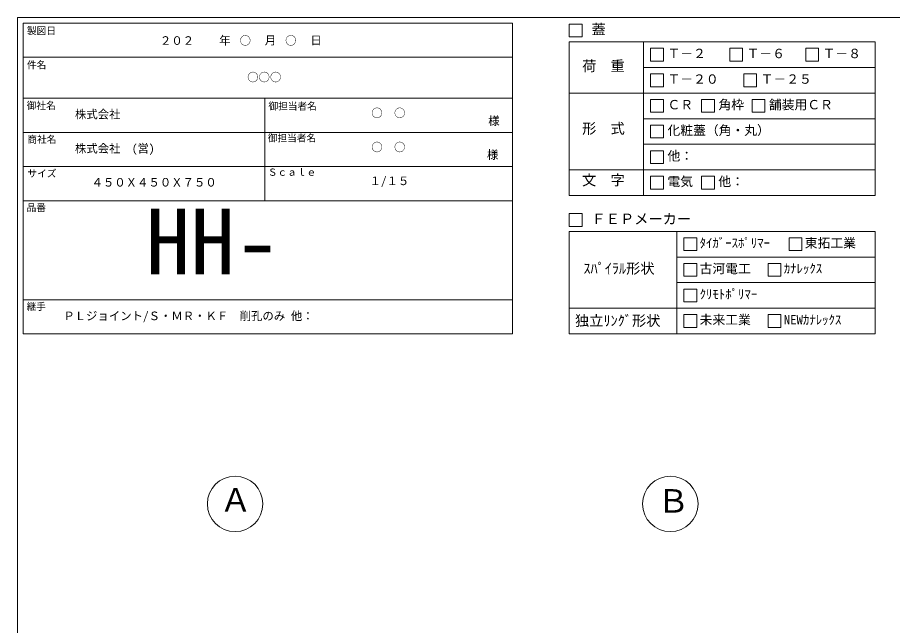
# Model space of a CAD drawing. Units: millimetres, scale not verified. Extents: x -4890 to 18490, y -2313 to 2312.
# Drawn here: x -1230 to 1846, y 175 to 2312 of the extents above; entities that cross this region are included whole.
import ezdxf
from ezdxf.enums import TextEntityAlignment as Align

# ---------------------------------------------------------------- set-up
doc = ezdxf.new("R2010")
doc.units = ezdxf.units.MM
doc.header["$LTSCALE"] = 10
for name, color, linetype, lineweight in [('0-2_waku', 7, 'Continuous', 18), ('0-3_gaikei', 7, 'Continuous', 18), ('0-4_kakure', 7, 'Continuous', 18), ('0-A_moji', 7, 'Continuous', 18)]:
    doc.layers.add(name, color=color, linetype=linetype, lineweight=lineweight)
doc.styles.add('ＭＳ ゴシック', font='')
doc.styles.get('ＭＳ ゴシック').set_extended_font_data('MS Gothic')

msp = doc.modelspace()

# ---------------------------------------------------------------- linework, layer by layer
at = {"layer": '0-2_waku'}
msp.add_line((-1229.76, 2312.43), (-1229.76, -1962.57), dxfattribs=at)
msp.add_line((-1229.76, 2312.43), (-1229.76, -1962.57), dxfattribs=at)
msp.add_line((-1229.76, 2312.43), (-1229.76, -1962.57), dxfattribs=at)
msp.add_line((-1229.76, 2312.43), (-1229.76, -1962.57), dxfattribs=at)
msp.add_line((-1229.76, 2312.43), (-1229.76, -1962.57), dxfattribs=at)
msp.add_line((-1229.76, 2312.43), (-1229.76, -1962.57), dxfattribs=at)
msp.add_line((-1229.76, 2312.43), (-1229.76, -1962.57), dxfattribs=at)
at = {"layer": '0-3_gaikei'}
for centre in [(-464.76, 602.43), (1065.24, 602.43)]:
    msp.add_circle(centre, 97.5, dxfattribs=at)
at = {"layer": '0-4_kakure'}
for p, q in [((-1229.76, 2312.43), (4890.24, 2312.43)), ((-1209.76, 2292.43), (-1209.76, 1200.43)), ((-1209.76, 2292.43), (510.24, 2292.43)), ((-1209.76, 2292.43), (-1209.76, 1200.43)), ((-1209.76, 2292.43), (510.24, 2292.43)), ((-1209.76, 2292.43), (-1209.76, 1200.43)), ((510.24, 2292.43), (510.24, 1200.43)), ((710.24, 2289.46), (710.24, 2244.46)), ((710.24, 2244.46), (755.24, 2244.46)), ((710.24, 2226.65), (1785.24, 2226.65)), ((710.24, 2226.65), (710.24, 1686.65)), ((970.91, 2226.65), (970.91, 1686.65)), ((1785.24, 2226.65), (1785.24, 1686.65)), ((996.21, 2204.15), (1041.21, 2204.15)), ((996.21, 2204.15), (996.21, 2159.15)), ((996.21, 2204.15), (996.21, 2159.15)), ((996.21, 2204.15), (1041.21, 2204.15)), ((996.21, 2204.15), (996.21, 2159.15)), ((996.21, 2204.15), (1041.21, 2204.15)), ((1041.21, 2204.15), (1041.21, 2159.15)), ((1041.21, 2204.15), (1041.21, 2159.15)), ((1041.21, 2204.15), (1041.21, 2159.15)), ((1274.29, 2204.15), (1319.29, 2204.15)), ((1274.29, 2204.15), (1274.29, 2159.15)), ((1319.29, 2204.15), (1319.29, 2159.15)), ((1541.5, 2204.15), (1586.5, 2204.15)), ((1541.5, 2204.15), (1541.5, 2159.15)), ((1586.5, 2204.15), (1586.5, 2159.15)), ((-1209.76, 2172.43), (510.24, 2172.43)), ((-1209.76, 2172.43), (510.24, 2172.43)), ((-1209.76, 2172.43), (510.24, 2172.43)), ((-1209.76, 2172.43), (510.24, 2172.43)), ((996.21, 2159.15), (1041.21, 2159.15)), ((996.21, 2159.15), (1041.21, 2159.15)), ((996.21, 2159.15), (1041.21, 2159.15)), ((1274.29, 2159.15), (1319.29, 2159.15)), ((1541.5, 2159.15), (1586.5, 2159.15)), ((970.91, 2136.65), (1785.24, 2136.65)), ((996.21, 2114.15), (1041.21, 2114.15)), ((996.21, 2114.15), (996.21, 2069.15)), ((1041.21, 2114.15), (1041.21, 2069.15)), ((1323.69, 2114.15), (1368.69, 2114.15)), ((1323.69, 2114.15), (1323.69, 2069.15)), ((1368.69, 2114.15), (1368.69, 2069.15)), ((996.21, 2069.15), (1041.21, 2069.15)), ((1323.69, 2069.15), (1368.69, 2069.15)), ((710.24, 2046.65), (1785.24, 2046.65)), ((-1209.76, 2028.43), (510.24, 2028.43)), ((-1209.76, 2028.43), (510.24, 2028.43)), ((-359.76, 2028.43), (-359.76, 1668.43)), ((996.21, 2024.15), (1041.21, 2024.15)), ((996.21, 2024.15), (996.21, 1979.15)), ((996.21, 2024.15), (996.21, 1979.15)), ((1041.21, 2024.15), (1041.21, 1979.15)), ((1041.21, 2024.15), (1041.21, 1979.15)), ((1175.21, 2024.15), (1220.21, 2024.15)), ((1175.21, 2024.15), (1175.21, 1979.15)), ((1220.21, 2024.15), (1220.21, 1979.15)), ((1352.71, 2024.15), (1397.71, 2024.15)), ((1352.71, 2024.15), (1352.71, 1979.15)), ((1397.71, 2024.15), (1397.71, 1979.15)), ((996.21, 1979.15), (1041.21, 1979.15)), ((996.21, 1979.15), (1041.21, 1979.15)), ((1175.21, 1979.15), (1220.21, 1979.15)), ((1352.71, 1979.15), (1397.71, 1979.15)), ((970.91, 1956.65), (1785.24, 1956.65)), ((-1209.76, 1908.43), (510.24, 1908.43)), ((996.21, 1934.15), (996.21, 1889.15)), ((1041.21, 1934.15), (1041.21, 1889.15)), ((996.21, 1889.15), (1041.21, 1889.15)), ((970.91, 1866.65), (1785.24, 1866.65)), ((996.21, 1844.15), (1041.21, 1844.15)), ((996.21, 1844.15), (996.21, 1799.15)), ((996.21, 1844.15), (996.21, 1799.15)), ((1041.21, 1844.15), (1041.21, 1799.15)), ((1041.21, 1844.15), (1041.21, 1799.15)), ((-1209.76, 1788.43), (510.24, 1788.43)), ((996.21, 1799.15), (1041.21, 1799.15)), ((996.21, 1799.15), (1041.21, 1799.15)), ((710.24, 1776.65), (1785.24, 1776.65)), ((996.21, 1754.15), (996.21, 1709.15)), ((1175.21, 1754.15), (1175.21, 1709.15)), ((996.21, 1709.15), (1041.21, 1709.15)), ((1175.21, 1709.15), (1220.21, 1709.15)), ((-1209.76, 1668.43), (510.24, 1668.43)), ((710.24, 1686.65), (1785.24, 1686.65)), ((710.24, 1623.24), (710.24, 1578.24)), ((710.24, 1578.24), (755.24, 1578.24)), ((710.24, 1560.43), (1785.24, 1560.43)), ((710.24, 1560.43), (710.24, 1200.43)), ((1088.06, 1560.43), (1088.06, 1200.43)), ((1785.24, 1560.43), (1785.24, 1200.43)), ((1113.36, 1537.93), (1113.36, 1492.93)), ((1482.95, 1537.93), (1527.95, 1537.93)), ((1482.95, 1537.93), (1482.95, 1492.93)), ((1482.95, 1537.93), (1527.95, 1537.93)), ((1482.95, 1537.93), (1482.95, 1492.93)), ((1482.95, 1537.93), (1527.95, 1537.93)), ((1482.95, 1537.93), (1482.95, 1492.93)), ((1527.95, 1537.93), (1527.95, 1492.93)), ((1527.95, 1537.93), (1527.95, 1492.93)), ((1527.95, 1537.93), (1527.95, 1492.93)), ((1113.36, 1492.93), (1158.36, 1492.93)), ((1482.95, 1492.93), (1527.95, 1492.93)), ((1482.95, 1492.93), (1527.95, 1492.93)), ((1482.95, 1492.93), (1527.95, 1492.93)), ((1088.06, 1470.43), (1785.24, 1470.43)), ((1113.36, 1447.93), (1158.36, 1447.93)), ((1113.36, 1447.93), (1113.36, 1402.93)), ((1158.36, 1447.93), (1158.36, 1402.93)), ((1409.27, 1447.93), (1409.27, 1402.93)), ((1113.36, 1402.93), (1158.36, 1402.93)), ((1409.27, 1402.93), (1454.27, 1402.93)), ((1088.06, 1380.43), (1785.24, 1380.43)), ((1113.36, 1357.93), (1113.36, 1312.93)), ((-1209.76, 1320.43), (510.24, 1320.43)), ((1113.36, 1312.93), (1158.36, 1312.93)), ((710.24, 1290.43), (1785.24, 1290.43)), ((1113.36, 1267.93), (1158.36, 1267.93)), ((1113.36, 1267.93), (1113.36, 1222.93)), ((1158.36, 1267.93), (1158.36, 1222.93)), ((1409.27, 1267.93), (1454.27, 1267.93)), ((1409.27, 1267.93), (1409.27, 1222.93)), ((1454.27, 1267.93), (1454.27, 1222.93)), ((-1209.76, 1200.43), (510.24, 1200.43)), ((710.24, 1200.43), (1785.24, 1200.43)), ((710.24, 1200.43), (1785.24, 1200.43)), ((1113.36, 1222.93), (1158.36, 1222.93)), ((1409.27, 1222.93), (1454.27, 1222.93))]:
    msp.add_line(p, q, dxfattribs=at)
for points in [[(710.24, 2289.46), (755.24, 2289.46), (755.24, 2244.46)], [(710.24, 2289.46), (755.24, 2289.46), (755.24, 2244.46)], [(996.21, 2024.15), (1041.21, 2024.15), (1041.21, 1979.15)], [(996.21, 2024.15), (996.21, 1979.15), (1041.21, 1979.15)], [(996.21, 1934.15), (1041.21, 1934.15), (1041.21, 1889.15)], [(996.21, 1844.15), (1041.21, 1844.15), (1041.21, 1799.15)], [(996.21, 1844.15), (996.21, 1799.15), (1041.21, 1799.15)], [(996.21, 1754.15), (1041.21, 1754.15), (1041.21, 1709.15)], [(1175.21, 1754.15), (1220.21, 1754.15), (1220.21, 1709.15)], [(710.24, 1623.24), (755.24, 1623.24), (755.24, 1578.24)], [(1113.36, 1537.93), (1158.36, 1537.93), (1158.36, 1492.93)], [(1409.27, 1447.93), (1454.27, 1447.93), (1454.27, 1402.93)], [(1113.36, 1357.93), (1158.36, 1357.93), (1158.36, 1312.93)]]:
    msp.add_lwpolyline(points, dxfattribs=at)

# ---------------------------------------------------------------- texts
at = {"layer": '0-4_kakure', "style": 'ＭＳ ゴシック'}
for s, height, p in [('製図日', 24.93, (-1196.49, 2245.98)), ('蓋', 36.66, (788.33, 2241.54)), ('\u3000\u3000２０２\u3000\u3000\u3000\u3000○\u3000\u3000\u3000○', 29.33, (-808.93, 2207.59)), ('\u3000\u3000年\u3000\u3000\u3000月\u3000\u3000\u3000日', 29.33, (-600.45, 2208.37)), ('Ｔ－２', 32.99, (1055.35, 2159.63)), ('Ｔ－６', 32.99, (1333.44, 2159.63)), ('Ｔ－８', 32.99, (1600.64, 2159.63)), ('件名', 24.93, (-1196.49, 2125.98)), ('荷\u3000重', 36.66, (755.21, 2112.85)), ('○○○', 29.33, (-422.24, 2078.77)), ('Ｔ－２０', 32.99, (1055.35, 2069.63)), ('Ｔ－２５', 32.99, (1382.83, 2069.63)), ('御社名', 24.93, (-1197.46, 1982.97)), ('御担当者名', 24.93, (-347.55, 1980.76)), ('御担当者名', 24.93, (-347.55, 1980.76)), ('ＣＲ', 32.99, (1055.35, 1979.63)), ('角枠', 32.99, (1234.35, 1979.63)), ('舗装用ＣＲ', 32.99, (1411.85, 1979.63)), ('株式会社', 29.33, (-1027.76, 1948.51)), ('○\u3000○', 29.33, (14.02, 1952.89)), ('様', 29.33, (425.19, 1925.26)), ('形\u3000式', 36.66, (755.21, 1892.88)), ('化粧蓋（角・丸）', 32.99, (1055.35, 1889.63)), ('商社名', 24.93, (-1194.86, 1863.93)), ('御担当者名', 24.93, (-349.76, 1868.45)), ('株式会社\u3000(営)', 29.33, (-1027.76, 1828.51)), ('○\u3000○', 29.33, (14.02, 1832.89)), ('様', 29.33, (420.7, 1806.34)), ('他：', 32.99, (1055.35, 1799.63)), ('サイズ', 24.93, (-1194.86, 1743.93)), ('Ｓｃａｌｅ', 24.93, (-349.76, 1748.45)), ('１/１５', 29.33, (7.8, 1714.37)), ('文\u3000字', 36.66, (755.21, 1711.4)), ('電気', 32.99, (1055.35, 1709.63)), ('他：', 32.99, (1234.35, 1709.63)), ('４５０Ｘ４５０Ｘ７５０', 29.33, (-969.4, 1709.27)), ('品番', 24.93, (-1197.85, 1624.29)), ('HH-', 230.9, (-779.03, 1340.26)), ('ＦＥＰメーカー', 36.66, (788.33, 1575.32)), ('ﾀｲｶﾞｰｽﾎﾟﾘﾏｰ', 32.99, (1168.33, 1493.41)), ('東拓工業', 32.99, (1537.91, 1493.41)), ('ｽﾊﾟｲﾗﾙ形状', 36.66, (759.86, 1400.77)), ('古河電工', 32.99, (1168.33, 1403.41)), ('ｶﾅﾚｯｸｽ', 32.99, (1464.24, 1403.41)), ('ｸﾘﾓﾄﾎﾟﾘﾏｰ', 32.99, (1168.33, 1313.41)), ('継手', 24.93, (-1197.85, 1276.29)), ('ＰＬジョイント/Ｓ・ＭＲ・ＫＦ\u3000削孔のみ 他：', 29.33, (-1068.77, 1239.63)), ('独立ﾘﾝｸﾞ形状', 36.66, (730.33, 1217.29)), ('未来工業', 32.99, (1168.33, 1223.41)), ('NEWｶﾅﾚｯｸｽ', 32.99, (1464.24, 1223.41))]:
    msp.add_text(s, height=height, dxfattribs=at).set_placement(p, align=Align.BOTTOM_LEFT)
at = {"layer": '0-A_moji', "style": 'ＭＳ ゴシック'}
for s, p in [('Ａ', (-519.01, 550.64)), ('Ｂ', (1019.56, 546.92))]:
    msp.add_text(s, height=82.48, dxfattribs=at).set_placement(p, align=Align.BOTTOM_LEFT)

doc.saveas('drawing.dxf')
